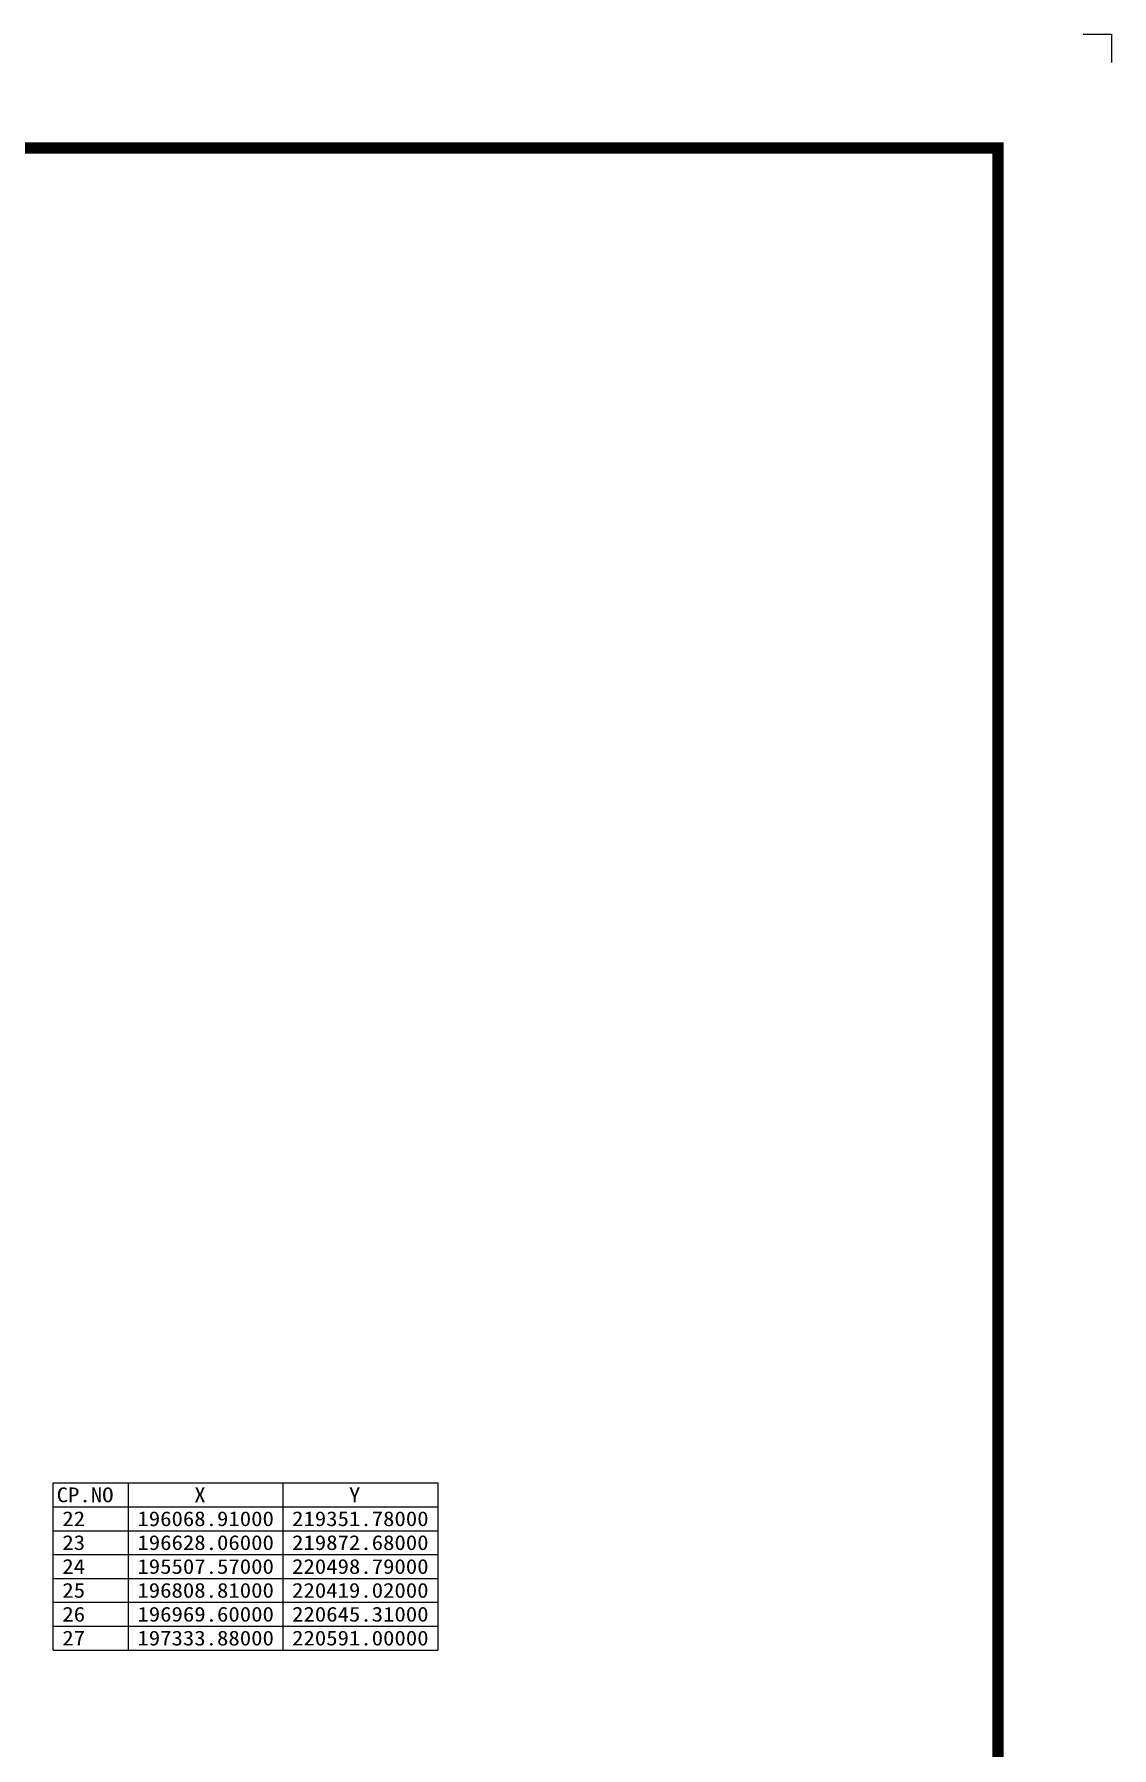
# Model space of a CAD drawing. Header units: feet. Extents: x 226743 to 230948, y 199106 to 202076.
# Drawn here: x 230001 to 230948, y 200568 to 202076 of the extents above; entities that cross this region are included whole.
import ezdxf
from ezdxf.enums import TextEntityAlignment as Align

# ---------------------------------------------------------------- set-up
doc = ezdxf.new("R2010")
doc.units = ezdxf.units.FT
doc.header["$LTSCALE"] = 10
doc.header["$MEASUREMENT"] = 0
for name, color, linetype in [('CA-TABL-LIN1', 4, 'CONTINUOUS'), ('CA-TABL-LIN2', 1, 'CONTINUOUS'), ('CA-TABL-TEX2', 3, 'CONTINUOUS'), ('CX-BORD', 3, 'CONTINUOUS'), ('CX-BORD-LIN1', 4, 'CONTINUOUS'), ('CX-BORD-LIN2', 3, 'CONTINUOUS'), ('CX-BORD-TEX2', 7, 'CONTINUOUS'), ('CX-BORD-TEX3', 6, 'CONTINUOUS'), ('CX-MISC', 2, 'CONTINUOUS')]:
    doc.layers.add(name, color=color, linetype=linetype)
doc.styles.add('RP2', font='DotumChe.ttf')
doc.styles.add('TB_TEXT', font='DotumChe.ttf')
doc.styles.add('TB_WBTXT', font='H2GTRE.TTF')
doc.styles.add('TB_WMTXT', font='DotumChe.ttf')

# ---------------------------------------------------------------- blocks, each defined once
blk = doc.blocks.new('CXBLKA1-KHCA')
at = {"layer": 'CX-BORD-LIN1', "const_width": 2}
blk.add_lwpolyline([(796, 0), (0, 0), (0, 554), (796, 554)], close=True, dxfattribs=at)
at = {"layer": 'CX-MISC'}
blk.add_line((811, 574), (816, 574), dxfattribs=at)
blk.add_lwpolyline([(811, 574), (816, 574), (816, 569)], dxfattribs=at)
at = {"layer": 'CX-BORD-LIN1', "style": 'TB_TEXT'}
for tag, height, p in [('TR_RNUM4', 3, (285.11, 26.64)), ('TR_RDAT4', 3.5, (317.5, 27)), ('TR_DGN4', 3.5, (459.12, 27)), ('TR_CHK4', 3.5, (499.12, 27)), ('TR_APP4', 3.5, (539.12, 27)), ('TR_RNUM3', 3, (285.11, 20.64)), ('TR_RDAT3', 3.5, (317.5, 21)), ('TR_DGN3', 3.5, (459.12, 21)), ('TR_CHK3', 3.5, (499.12, 21)), ('TR_APP3', 3.5, (539.12, 21)), ('TR_RNUM2', 3, (285.11, 14.64)), ('TR_RDAT2', 3.5, (317.5, 15)), ('TR_DGN2', 3.5, (459.12, 15)), ('TR_CHK2', 3.5, (499.12, 15)), ('TR_APP2', 3.5, (539.12, 15)), ('TR_RNUM1', 3, (285.11, 8.64)), ('TR_RDAT1', 3.5, (317.5, 9)), ('TR_DGN1', 3.5, (459.12, 9)), ('TR_CHK1', 3.5, (499.12, 9)), ('TR_APP1', 3.5, (539.12, 9))]:
    blk.add_attdef(tag, text='', height=height, dxfattribs=at).set_placement(p, align=Align.MIDDLE_CENTER)
for tag, p in [('TR_RCON4', (342.3, 27)), ('TR_RCON3', (342.3, 21)), ('TR_RCON2', (342.3, 15)), ('TR_RCON1', (342.3, 9))]:
    blk.add_attdef(tag, text='', height=3.5, dxfattribs=at).set_placement(p, align=Align.MIDDLE_LEFT)
at = {"layer": 'CX-BORD-LIN2', "style": 'TB_TEXT'}
blk.add_attdef('TD_VERSION', text='', height=3, rotation=90, dxfattribs=at).set_placement((800.5, 48.01), align=Align.MIDDLE_CENTER)
at = {"layer": 'CX-BORD-TEX2', "style": 'TB_WMTXT'}
for tag, height, p in [('TB_CNAME', 5, (15.34, 531.83)), ('TB_CSCOP', 4, (16.63, 523.83))]:
    blk.add_attdef(tag, text='', height=height, dxfattribs=at).set_placement(p, align=Align.BOTTOM_LEFT)
at = {"layer": 'CX-BORD-TEX2', "style": 'TB_WBTXT'}
for tag, height, p in [('TB_MTITIL', 10, (398, 533.33)), ('TB_STITL', 7, (398, 518.33))]:
    blk.add_attdef(tag, text='', height=height, dxfattribs=at).set_placement(p, align=Align.MIDDLE_CENTER)
at = {"layer": 'CX-BORD-TEX3', "style": 'TB_TEXT'}
for tag, height, p in [('TD_DCOMP', 4.5, (217.5, 25)), ('TD_CSECT', 4.5, (611, 25)), ('TD_CDIST', 4.5, (656, 25)), ('TD_DNAME_TOP', 4.5, (755, 25)), ('TD_DNAME_MAIN', 4.5, (755, 19.01)), ('TD_CCOMP', 4.5, (217.5, 15)), ('TD_HSCAL', 4.5, (626.7, 15.24)), ('TD_VSCAL', 4.5, (655.78, 15.24)), ('TD_DNAME_BOT', 3, (755, 13.65)), ('TD_CNAME', 5, (65, 5.75)), ('TD_FIELD', 4.5, (182.5, 5.53)), ('TD_CSTEP', 4.5, (253.24, 5.53)), ('TD_DWGCODE', 4.5, (641, 5.39)), ('TD_DWGNO', 4.5, (755, 5.39))]:
    blk.add_attdef(tag, text='', height=height, dxfattribs=at).set_placement(p, align=Align.MIDDLE_CENTER)

msp = doc.modelspace()

# ---------------------------------------------------------------- linework, layer by layer
at = {"layer": 'CA-TABL-LIN1', "linetype": 'Continuous'}
for p, q in [((230017.6, 200654.1), (230017.6, 200801.1)), ((230017.6, 200801.1), (230355.6, 200801.1)), ((230355.6, 200801.1), (230355.6, 200654.1)), ((230017.6, 200654.1), (230355.6, 200654.1))]:
    msp.add_line(p, q, dxfattribs=at)
at = {"layer": 'CA-TABL-LIN2', "linetype": 'Continuous'}
for p, q in [((230083.6, 200801.1), (230083.6, 200654.1)), ((230219.6, 200801.1), (230219.6, 200654.1)), ((230017.6, 200780.1), (230355.6, 200780.1)), ((230017.6, 200759.1), (230355.6, 200759.1)), ((230017.6, 200738.1), (230355.6, 200738.1)), ((230017.6, 200717.1), (230355.6, 200717.1)), ((230017.6, 200696.1), (230355.6, 200696.1)), ((230017.6, 200675.1), (230355.6, 200675.1))]:
    msp.add_line(p, q, dxfattribs=at)

# ---------------------------------------------------------------- block references
at = {"layer": 'CX-BORD', "xscale": 5, "yscale": 4.999999999996866}
msp.add_blockref('CXBLKA1-KHCA', (226868.2, 199205.7), dxfattribs=at)

# ---------------------------------------------------------------- texts
at = {"layer": 'CA-TABL-TEX2', "style": 'RP2', "width": 1.128305}
for s, p, p2 in [('CP.NO', (230020.6, 200784.1), (230070.6, 200784.1)), ('X', (230141.6, 200784.1), (230151.6, 200784.1)), ('Y', (230277.6, 200784.1), (230287.6, 200784.1)), ('22', (230025.6, 200763.1), (230045.6, 200763.1)), ('196068.91000', (230091.6, 200763.1), (230211.6, 200763.1)), ('219351.78000', (230227.6, 200763.1), (230347.6, 200763.1)), ('23', (230025.6, 200742.1), (230045.6, 200742.1)), ('196628.06000', (230091.6, 200742.1), (230211.6, 200742.1)), ('219872.68000', (230227.6, 200742.1), (230347.6, 200742.1)), ('24', (230025.6, 200721.1), (230045.6, 200721.1)), ('195507.57000', (230091.6, 200721.1), (230211.6, 200721.1)), ('220498.79000', (230227.6, 200721.1), (230347.6, 200721.1)), ('25', (230025.6, 200700.1), (230045.6, 200700.1)), ('196808.81000', (230091.6, 200700.1), (230211.6, 200700.1)), ('220419.02000', (230227.6, 200700.1), (230347.6, 200700.1)), ('26', (230025.6, 200679.1), (230045.6, 200679.1)), ('196969.60000', (230091.6, 200679.1), (230211.6, 200679.1)), ('220645.31000', (230227.6, 200679.1), (230347.6, 200679.1)), ('27', (230025.6, 200658.1), (230045.6, 200658.1)), ('197333.88000', (230091.6, 200658.1), (230211.6, 200658.1)), ('220591.00000', (230227.6, 200658.1), (230347.6, 200658.1))]:
    msp.add_text(s, height=13, dxfattribs=at).set_placement(p, p2, align=Align.FIT)

doc.saveas('drawing.dxf')
